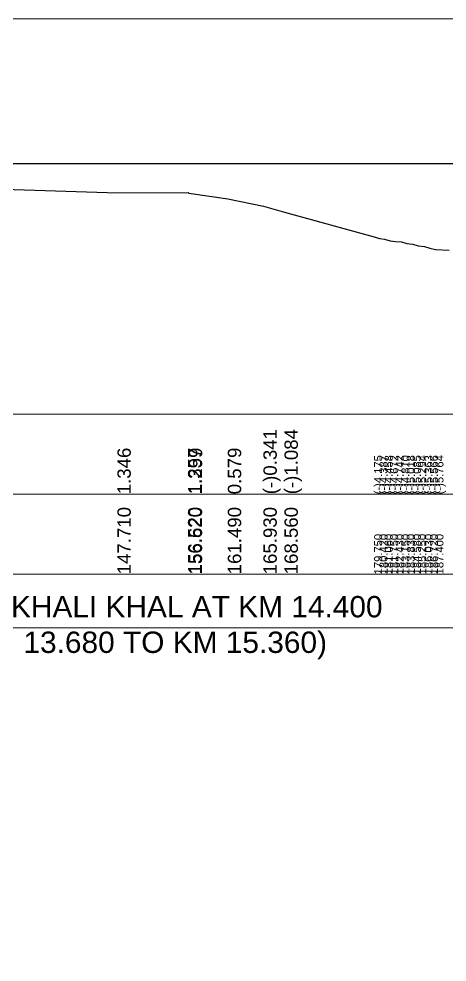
# Model space of a CAD drawing. Header units: inches. Extents: x 89000 to 215006, y -31937 to 0.
# Drawn here: x 165062 to 166666, y -3536 to 0 of the extents above; entities that cross this region are included whole.
import ezdxf

# ---------------------------------------------------------------- set-up
doc = ezdxf.new("R2010")
doc.units = ezdxf.units.IN
doc.header["$LTSCALE"] = 7
doc.header["$MEASUREMENT"] = 0
for name, color, linetype, lineweight in [('Cross section Data Border', 7, 'Continuous', 9), ('Cross Section Labels', 7, 'Continuous', 9), ('Existing_Bed_Level for Xsection', 7, 'Continuous', 25), ('Long Section Labels', 7, 'Continuous', 9)]:
    doc.layers.add(name, color=color, linetype=linetype, lineweight=lineweight)
doc.styles.get("Standard").update_dxf_attribs({"font": 'arial.ttf'})
doc.dimstyles.get("Standard").update_dxf_attribs({"dimtxt": 0.18, "dimasz": 0.18, "dimexe": 0.18, "dimexo": 0.0625, "dimgap": 0.09, "dimtad": 0, "dimtih": 1, "dimtoh": 1, "dimdec": 4, "dimzin": 0, "dimdsep": 46, "dimtxsty": 'Standard', "dimcen": 0.09, "dimadec": 0, "dimazin": 0, "dimtfac": 1, "dimtdec": 4, "dimtofl": 0, "dimtmove": 0, "dimatfit": 3, "dimfxl": 1, "dimtolj": 1, "dimtzin": 0, "dimarcsym": 0})

msp = doc.modelspace()

# ---------------------------------------------------------------- linework, layer by layer
at = {"layer": 'Cross section Data Border'}
msp.add_lwpolyline([(160100, -1481.92), (169054.2, -1481.92), (169054.2, -2081.92), (160100, -2081.92)], close=True, dxfattribs=at)
msp.add_lwpolyline([(160100, -1781.92), (169054.2, -1781.92)], dxfattribs=at)
at = {"layer": 'Cross Section Labels'}
msp.add_lwpolyline([(162865.1, -2281.92), (164977.1, -2281.92), (167089.1, -2281.92)], dxfattribs=at)
at = {"layer": 'Existing_Bed_Level for Xsection'}
for points in [[(161000, -541.92), (168954.2, -541.92)], [(164619.2, -626.13), (165431.3, -651.54), (165695.6, -651.21), (165698.6, -652.95), (165844.7, -674.55), (165977.9, -702.15), (166056.8, -724.44), (166392.5, -817.17), (166412.6, -823.53), (166431.8, -825.66), (166452.5, -832.08), (166472.9, -834.18), (166494.5, -836.22), (166514.9, -842.46), (166537.4, -844.47), (166557.5, -850.74), (166580.9, -852.81), (166601.6, -858.9), (166622, -864.84), (166673.3, -866.43)]]:
    msp.add_lwpolyline(points, dxfattribs=at)
at = {"layer": 'Long Section Labels'}
msp.add_lwpolyline([(160000, 0), (170000, 0), (170000, -7071), (160000, -7071)], close=True, dxfattribs=at)

# ---------------------------------------------------------------- texts
at = {"layer": 'Cross Section Labels', "insert": (164977.1, -2281.92), "char_height": 80, "attachment_point": 5}
msp.add_mtext('TYPICAL SECTION OF KATAKHALI KHAL AT KM 14.400^J( APPLICABLE FROM KM 13.680 TO KM 15.360)', dxfattribs=at)
at = {"layer": 'Long Section Labels', "attachment_point": 1, "rotation": 90}
for s, insert, char_height in [('(-)0.341', (165977.9, -1781.92), 50), ('(-)1.084', (166056.8, -1781.92), 50), ('1.346', (165431.3, -1781.92), 50), ('1.357', (165695.6, -1781.92), 50), ('1.299', (165698.6, -1781.92), 50), ('0.579', (165844.7, -1781.92), 50), ('(-)4.175', (166392.5, -1781.92), 30), ('(-)4.387', (166412.6, -1781.92), 30), ('(-)4.458', (166431.8, -1781.92), 30), ('(-)4.672', (166452.5, -1781.92), 30), ('(-)4.742', (166472.9, -1781.92), 30), ('(-)4.810', (166494.5, -1781.92), 30), ('(-)5.018', (166514.9, -1781.92), 30), ('(-)5.085', (166537.4, -1781.92), 30), ('(-)5.294', (166557.5, -1781.92), 30), ('(-)5.363', (166580.9, -1781.92), 30), ('(-)5.566', (166601.6, -1781.92), 30), ('(-)5.764', (166622, -1781.92), 30), ('147.710', (165431.3, -2081.92), 50), ('156.520', (165695.6, -2081.92), 50), ('156.620', (165698.6, -2081.92), 50), ('161.490', (165844.7, -2081.92), 50), ('165.930', (165977.9, -2081.92), 50), ('168.560', (166056.8, -2081.92), 50), ('179.750', (166392.5, -2081.92), 30), ('180.420', (166412.6, -2081.92), 30), ('181.060', (166431.8, -2081.92), 30), ('181.750', (166452.5, -2081.92), 30), ('182.430', (166472.9, -2081.92), 30), ('183.150', (166494.5, -2081.92), 30), ('183.830', (166514.9, -2081.92), 30), ('184.580', (166537.4, -2081.92), 30), ('185.250', (166557.5, -2081.92), 30), ('186.030', (166580.9, -2081.92), 30), ('186.720', (166601.6, -2081.92), 30), ('187.400', (166622, -2081.92), 30)]:
    msp.add_mtext(s, dxfattribs=dict(at, insert=insert, char_height=char_height))

# ---------------------------------------------------------------- leaders
at = {"layer": 'Cross Section Labels', "annotation_type": 0, "has_hookline": 1, "hookline_direction": 0, "text_width": 1172.86835}
msp.add_leader([(163555.74522, -609.40701), (163555.74522, -511.92), (164374.42051, -329.83722)], dimstyle='Standard', override={"dimasz": 72}, dxfattribs=at)

doc.saveas('drawing.dxf')
